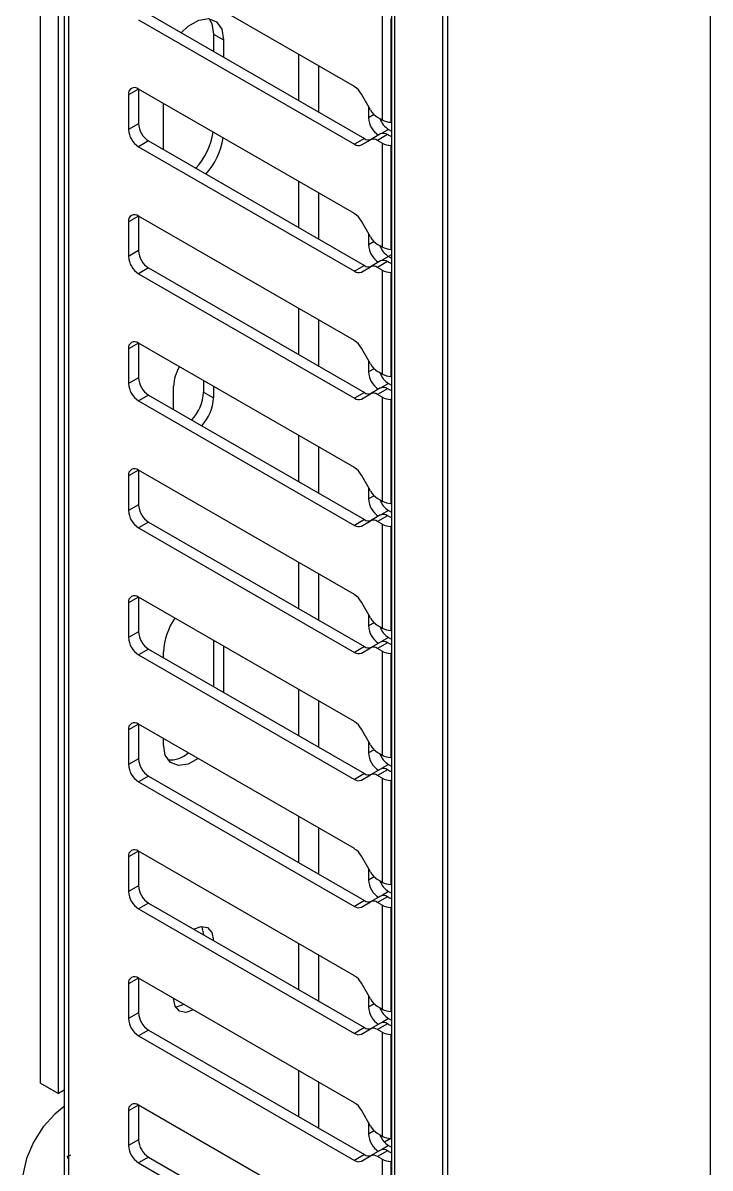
# Model space of a CAD drawing. Header units: millimetres. Extents: x 24 to 293, y 35 to 211.
# Drawn here: x 180.02 to 204.31, y 68.01 to 108.51 of the extents above; entities that cross this region are included whole.
import ezdxf

# ---------------------------------------------------------------- set-up
doc = ezdxf.new("R2010")
doc.units = ezdxf.units.MM
doc.header["$PDSIZE"] = -1

msp = doc.modelspace()

# ---------------------------------------------------------------- linework, layer by layer
at = {"color": 7, "linetype": 'Continuous', "lineweight": 25}
for p, q in [((181.485, 160.468), (181.485, 58.4)), ((181.632, 160.264), (181.632, 58.196)), ((204.31, 157.632), (204.31, 55.564)), ((193.048, 153.407), (193.048, 51.34)), ((193.159, 153.252), (193.159, 51.184)), ((194.853, 152.274), (194.853, 50.207)), ((195.029, 152.274), (195.029, 50.207)), ((180.642, 71.016), (180.642, 148.587)), ((181.278, 70.649), (181.278, 148.22)), ((191.736, 106.255), (184.106, 110.659)), ((184.106, 108.618), (191.736, 104.213)), ((184.46, 108.822), (192.09, 104.418)), ((192.721, 108.748), (192.721, 105.074)), ((193.025, 108.665), (193.025, 104.991)), ((186.758, 108.107), (187.112, 107.903)), ((186.758, 108.107), (186.758, 107.495)), ((187.112, 107.903), (187.112, 107.291)), ((189.763, 107.394), (189.763, 105.761)), ((190.47, 106.985), (190.47, 105.352)), ((184.106, 106.168), (183.753, 105.964)), ((191.736, 101.764), (184.106, 106.168)), ((184.106, 106.168), (184.106, 104.943)), ((183.753, 105.964), (183.753, 104.739)), ((192.309, 105.431), (191.986, 105.991)), ((184.99, 104.025), (184.99, 105.658)), ((192.238, 105.554), (192.238, 105.147)), ((184.106, 104.943), (183.753, 104.739)), ((192.438, 105.262), (192.238, 105.147)), ((192.721, 105.074), (192.559, 105.167)), ((193.048, 104.989), (193.025, 104.991)), ((192.663, 104.579), (192.309, 104.375)), ((192.913, 104.555), (192.559, 104.351)), ((192.945, 104.739), (192.694, 104.593)), ((192.949, 104.534), (192.913, 104.555)), ((192.945, 104.739), (193.048, 104.679)), ((184.46, 104.331), (184.106, 104.127)), ((184.106, 104.127), (191.736, 99.722)), ((184.46, 104.331), (192.09, 99.927)), ((192.09, 104.418), (191.736, 104.213)), ((191.986, 104.189), (192.309, 104.375)), ((192.721, 104.257), (192.559, 104.351)), ((192.721, 104.257), (192.721, 100.583)), ((193.025, 104.174), (193.025, 100.5)), ((193.048, 104.173), (193.025, 104.174)), ((189.763, 102.903), (189.763, 101.27)), ((190.47, 102.495), (190.47, 100.861)), ((184.106, 101.677), (183.753, 101.473)), ((191.736, 97.273), (184.106, 101.677)), ((184.106, 101.677), (184.106, 100.453)), ((183.753, 101.473), (183.753, 100.248)), ((192.309, 100.94), (191.986, 101.5)), ((192.238, 101.063), (192.238, 100.656)), ((184.106, 100.453), (183.753, 100.248)), ((192.438, 100.771), (192.238, 100.656)), ((192.721, 100.583), (192.559, 100.676)), ((193.048, 100.498), (193.025, 100.5)), ((192.663, 100.088), (192.309, 99.884)), ((192.913, 100.064), (192.559, 99.86)), ((192.945, 100.248), (192.694, 100.102)), ((192.949, 100.043), (192.913, 100.064)), ((192.945, 100.248), (193.048, 100.188)), ((193.048, 100.306), (192.946, 100.247)), ((184.46, 99.84), (184.106, 99.636)), ((184.106, 99.636), (191.736, 95.232)), ((184.46, 99.84), (192.09, 95.436)), ((192.09, 99.927), (191.736, 99.722)), ((191.986, 99.698), (192.309, 99.884)), ((192.721, 99.766), (192.559, 99.86)), ((192.721, 99.766), (192.721, 96.092)), ((193.025, 99.683), (193.025, 96.009)), ((193.048, 99.682), (193.025, 99.683)), ((189.763, 98.412), (189.763, 96.779)), ((190.47, 98.004), (190.47, 96.37)), ((184.106, 97.186), (183.753, 96.982)), ((191.736, 92.782), (184.106, 97.186)), ((184.106, 97.186), (184.106, 95.962)), ((183.753, 96.982), (183.753, 95.757)), ((192.309, 96.449), (191.986, 97.009)), ((192.238, 96.572), (192.238, 96.165)), ((192.438, 96.28), (192.238, 96.165)), ((192.721, 96.092), (192.559, 96.185)), ((193.048, 96.007), (193.025, 96.009)), ((184.106, 95.962), (183.753, 95.757)), ((185.344, 94.839), (185.344, 95.655)), ((186.405, 95.86), (186.405, 95.451)), ((186.758, 95.656), (186.758, 95.246)), ((192.663, 95.598), (192.309, 95.393)), ((192.913, 95.573), (192.559, 95.369)), ((192.945, 95.757), (192.694, 95.611)), ((192.949, 95.552), (192.913, 95.573)), ((192.945, 95.757), (193.048, 95.697)), ((184.46, 95.349), (184.106, 95.145)), ((184.46, 95.349), (192.09, 90.945)), ((186.405, 95.451), (186.758, 95.246)), ((192.09, 95.436), (191.736, 95.232)), ((191.986, 95.207), (192.309, 95.393)), ((192.721, 95.275), (192.559, 95.369)), ((192.721, 95.275), (192.721, 91.601)), ((193.025, 95.192), (193.025, 91.518)), ((193.048, 95.191), (193.025, 95.192)), ((184.106, 95.145), (191.736, 90.741)), ((189.763, 93.921), (189.763, 92.288)), ((190.47, 93.513), (190.47, 91.879)), ((184.106, 92.695), (183.753, 92.491)), ((183.753, 92.491), (183.753, 91.266)), ((191.736, 88.291), (184.106, 92.695)), ((184.106, 92.695), (184.106, 91.471)), ((192.309, 91.958), (191.986, 92.518)), ((192.238, 92.081), (192.238, 91.674)), ((192.438, 91.789), (192.238, 91.674)), ((192.721, 91.601), (192.559, 91.694)), ((193.048, 91.516), (193.025, 91.518)), ((184.106, 91.471), (183.753, 91.266)), ((192.663, 91.107), (192.309, 90.902)), ((192.945, 91.266), (192.694, 91.12)), ((192.945, 91.266), (193.048, 91.206)), ((184.46, 90.858), (184.106, 90.654)), ((184.46, 90.858), (192.09, 86.454)), ((192.09, 90.945), (191.736, 90.741)), ((191.986, 90.716), (192.309, 90.902)), ((192.913, 91.082), (192.559, 90.878)), ((192.721, 90.784), (192.559, 90.878)), ((192.721, 90.784), (192.721, 87.11)), ((192.949, 91.061), (192.913, 91.082)), ((193.025, 90.701), (193.025, 87.027)), ((193.048, 90.7), (193.025, 90.701)), ((184.106, 90.654), (191.736, 86.25)), ((189.763, 89.43), (189.763, 87.797)), ((190.47, 89.022), (190.47, 87.388)), ((184.106, 88.204), (183.753, 88)), ((183.753, 88), (183.753, 86.775)), ((191.736, 83.8), (184.106, 88.204)), ((184.106, 88.204), (184.106, 86.98)), ((192.309, 87.467), (191.986, 88.027)), ((192.238, 87.59), (192.238, 87.183)), ((192.438, 87.298), (192.238, 87.183)), ((192.721, 87.11), (192.559, 87.203)), ((184.106, 86.98), (183.753, 86.775)), ((186.758, 86.674), (186.758, 85.041)), ((192.945, 86.775), (192.694, 86.629)), ((192.945, 86.775), (193.048, 86.715)), ((193.048, 87.025), (193.025, 87.027)), ((184.46, 86.367), (184.106, 86.163)), ((184.46, 86.367), (192.09, 81.963)), ((184.99, 86.061), (184.99, 86.265)), ((187.112, 86.47), (187.112, 84.836)), ((192.09, 86.454), (191.736, 86.25)), ((191.986, 86.225), (192.309, 86.411)), ((192.663, 86.616), (192.309, 86.411)), ((192.913, 86.591), (192.559, 86.387)), ((192.721, 86.293), (192.559, 86.387)), ((192.721, 86.293), (192.721, 82.619)), ((192.949, 86.57), (192.913, 86.591)), ((184.106, 86.163), (191.736, 81.759)), ((193.025, 86.21), (193.025, 82.536)), ((193.048, 86.209), (193.025, 86.21)), ((189.763, 84.939), (189.763, 83.306)), ((190.47, 84.531), (190.47, 82.897)), ((184.106, 83.713), (183.753, 83.509)), ((183.753, 83.509), (183.753, 82.285)), ((191.736, 79.309), (184.106, 83.713)), ((184.106, 83.713), (184.106, 82.489)), ((192.309, 82.976), (191.986, 83.536)), ((184.99, 82.998), (184.99, 83.203)), ((192.238, 83.099), (192.238, 82.692)), ((192.438, 82.807), (192.238, 82.692)), ((192.721, 82.619), (192.559, 82.712)), ((184.106, 82.489), (183.753, 82.285)), ((192.945, 82.284), (192.694, 82.138)), ((192.945, 82.284), (193.048, 82.224)), ((193.048, 82.534), (193.025, 82.536)), ((193.048, 82.24), (193.034, 82.232)), ((184.46, 81.876), (184.106, 81.672)), ((184.46, 81.876), (192.09, 77.472)), ((192.09, 81.963), (191.736, 81.759)), ((191.986, 81.734), (192.309, 81.92)), ((192.663, 82.125), (192.309, 81.92)), ((192.913, 82.1), (192.559, 81.896)), ((192.721, 81.802), (192.559, 81.896)), ((192.721, 81.802), (192.721, 78.128)), ((192.949, 82.079), (192.913, 82.1)), ((184.106, 81.672), (191.736, 77.268)), ((193.025, 81.719), (193.025, 78.045)), ((193.048, 81.718), (193.025, 81.719)), ((189.763, 80.448), (189.763, 78.815)), ((190.47, 80.04), (190.47, 78.406)), ((184.106, 79.222), (183.753, 79.018)), ((183.753, 79.018), (183.753, 77.794)), ((191.736, 74.818), (184.106, 79.223)), ((184.106, 79.222), (184.106, 77.998)), ((192.309, 78.485), (191.986, 79.045)), ((192.238, 78.609), (192.238, 78.201)), ((192.438, 78.316), (192.238, 78.201)), ((192.721, 78.128), (192.559, 78.221)), ((184.106, 77.998), (183.753, 77.794)), ((192.945, 77.793), (192.694, 77.647)), ((192.945, 77.793), (193.048, 77.734)), ((193.048, 78.043), (193.025, 78.045)), ((184.46, 77.385), (184.106, 77.181)), ((184.46, 77.385), (192.09, 72.981)), ((192.09, 77.472), (191.736, 77.268)), ((191.986, 77.243), (192.309, 77.43)), ((192.663, 77.634), (192.309, 77.43)), ((192.913, 77.609), (192.559, 77.405)), ((192.721, 77.311), (192.559, 77.405)), ((192.949, 77.588), (192.913, 77.609)), ((184.106, 77.181), (191.736, 72.777)), ((192.721, 77.311), (192.721, 73.637)), ((193.025, 77.228), (193.025, 73.554)), ((193.048, 77.227), (193.025, 77.228)), ((189.763, 75.957), (189.763, 74.324)), ((190.47, 75.549), (190.47, 73.916)), ((184.106, 74.731), (183.753, 74.527)), ((183.753, 74.527), (183.753, 73.303)), ((191.736, 70.327), (184.106, 74.732)), ((184.106, 74.731), (184.106, 73.507)), ((192.309, 73.994), (191.986, 74.554)), ((192.238, 74.118), (192.238, 73.71)), ((185.344, 74.016), (185.344, 74.017)), ((192.438, 73.825), (192.238, 73.71)), ((192.721, 73.637), (192.559, 73.73)), ((184.106, 73.507), (183.753, 73.303)), ((192.945, 73.302), (192.694, 73.156)), ((192.945, 73.302), (193.048, 73.243)), ((193.048, 73.552), (193.025, 73.554)), ((184.46, 72.894), (184.106, 72.69)), ((184.46, 72.894), (192.09, 68.49)), ((192.09, 72.981), (191.736, 72.777)), ((191.986, 72.752), (192.309, 72.939)), ((192.663, 73.143), (192.309, 72.939)), ((192.913, 73.118), (192.559, 72.914)), ((192.721, 72.82), (192.559, 72.914)), ((192.949, 73.097), (192.913, 73.118)), ((184.106, 72.69), (191.736, 68.286)), ((192.721, 72.82), (192.721, 69.146)), ((193.025, 72.737), (193.025, 69.063)), ((193.048, 72.736), (193.025, 72.737)), ((189.763, 71.466), (189.763, 69.833)), ((180.642, 71.016), (181.278, 70.649)), ((190.47, 71.058), (190.47, 69.425)), ((181.485, 70.768), (181.278, 70.649)), ((184.106, 70.24), (183.753, 70.036)), ((191.736, 65.836), (184.106, 70.241)), ((184.106, 70.24), (184.106, 69.016)), ((192.309, 69.503), (191.986, 70.063)), ((183.753, 70.036), (183.753, 68.812)), ((192.238, 69.627), (192.238, 69.219)), ((192.438, 69.334), (192.238, 69.219)), ((184.106, 69.016), (183.753, 68.812)), ((192.721, 69.146), (192.559, 69.239)), ((193.029, 69.063), (192.8, 68.931)), ((193.048, 69.061), (193.025, 69.063)), ((192.09, 68.49), (191.736, 68.286)), ((191.986, 68.261), (192.309, 68.448)), ((192.663, 68.652), (192.309, 68.448)), ((192.913, 68.627), (192.559, 68.423)), ((192.945, 68.811), (192.694, 68.666)), ((192.949, 68.606), (192.913, 68.627)), ((192.945, 68.811), (193.048, 68.752)), ((184.46, 68.403), (184.106, 68.199)), ((184.106, 68.199), (191.736, 63.795)), ((184.46, 68.403), (192.09, 63.999)), ((192.721, 68.329), (192.559, 68.423)), ((192.721, 68.329), (192.721, 64.655)), ((193.025, 68.246), (193.025, 64.572)), ((193.048, 68.245), (193.025, 68.246))]:
    msp.add_line(p, q, dxfattribs=at)
at = {"color": 7, "linetype": 'Continuous'}
for q in [(181.71, 68.489), (181.596, 68.357)]:
    msp.add_line((181.596, 68.423), q, dxfattribs=at)
at = {"color": 7, "linetype": 'Continuous', "lineweight": 25, "flags": 128}
for points in [[(185.615, 108.155), (185.867, 108.39), (186.235, 108.603), (186.581, 108.657), (186.864, 108.547), (187.048, 108.285), (187.112, 107.903)], [(186.603, 108.655), (186.694, 108.489), (186.758, 108.107)], [(186.216, 82.496), (185.867, 82.298), (185.521, 82.244), (185.238, 82.354), (185.054, 82.616), (184.99, 82.998)], [(186.052, 76.466), (186.322, 76.56), (186.551, 76.516), (186.704, 76.339), (186.758, 76.058)], [(186.342, 76.562), (186.351, 76.543), (186.405, 76.262)], [(186.052, 73.609), (186.051, 73.608), (185.78, 73.514), (185.551, 73.559), (185.398, 73.735), (185.344, 74.016)], [(181.485, 70.191), (181.148, 69.927), (180.736, 69.472), (180.394, 68.932), (180.149, 68.35), (180.021, 67.775), (180.021, 67.252), (180.149, 66.824), (180.394, 66.525), (180.471, 66.474)]]:
    msp.add_lwpolyline(points, dxfattribs=at)
at = {"color": 7, "linetype": 'Continuous', "lineweight": 25}
for centre, radius, start, end in [((183.968, 105.999), 0.218, 50.7967, 189.214), ((191.354, 105.643), 0.721, 28.8556, 58.0453), ((192.941, 105.779), 0.721, 208.8556, 238.0453), ((184.874, 104.978), 0.768, 182.6055, 237.3945), ((193.006, 105.182), 0.768, 182.6055, 237.3945), ((193.36, 105.386), 0.769, 200.1005, 237.3265), ((193.052, 105.687), 0.697, 241.6443, 267.7626), ((184.521, 104.774), 0.768, 182.6055, 237.3945), ((184.346, 105.004), 2.426, 317.4829, 351.4862), ((192.766, 104.35), 0.251, 54.3818, 114.314), ((193.227, 105.022), 0.561, 240.3321, 251.4419), ((184.7, 104.8), 2.426, 317.4829, 351.4862), ((191.883, 104.418), 0.251, 234.3818, 294.314), ((192.236, 104.622), 0.251, 234.3818, 294.314), ((192.413, 104.146), 0.251, 54.3818, 114.314), ((193.052, 104.871), 0.697, 241.6443, 267.7626), ((183.968, 101.508), 0.218, 50.7967, 189.214), ((191.354, 101.152), 0.721, 28.8556, 58.0453), ((192.941, 101.288), 0.721, 208.8556, 238.0453), ((184.874, 100.487), 0.768, 182.6055, 237.3945), ((193.006, 100.691), 0.768, 182.6055, 237.3945), ((193.36, 100.895), 0.769, 200.1005, 237.3265), ((193.052, 101.196), 0.697, 241.6443, 267.7626), ((184.521, 100.283), 0.768, 182.6055, 237.3945), ((192.766, 99.859), 0.251, 54.3818, 114.314), ((193.227, 100.531), 0.561, 240.3321, 251.4419), ((191.883, 99.927), 0.251, 234.3818, 294.314), ((192.236, 100.131), 0.251, 234.3818, 294.314), ((192.413, 99.655), 0.251, 54.3818, 114.314), ((193.052, 100.38), 0.697, 241.6443, 267.7626), ((183.968, 97.017), 0.218, 50.7967, 189.214), ((191.354, 96.661), 0.721, 28.8556, 58.0453), ((192.941, 96.797), 0.721, 208.8556, 238.0453), ((186.848, 95.587), 1.505, 149.4515, 177.4249), ((193.006, 96.2), 0.768, 182.6055, 237.3945), ((193.36, 96.404), 0.769, 200.1005, 237.3265), ((193.052, 96.705), 0.697, 241.6443, 267.7626), ((184.521, 95.792), 0.768, 182.6055, 237.3945), ((184.874, 95.996), 0.768, 182.6055, 237.3945), ((192.766, 95.368), 0.251, 54.3818, 114.314), ((184.845, 95.53), 1.562, 317.1005, 357.0941), ((185.198, 95.326), 1.562, 317.1005, 357.0941), ((191.883, 95.436), 0.251, 234.3818, 294.314), ((192.236, 95.64), 0.251, 234.3818, 294.314), ((192.413, 95.164), 0.251, 54.3818, 114.314), ((193.052, 95.889), 0.697, 241.6443, 267.7626), ((193.227, 96.04), 0.561, 240.3321, 251.4419), ((183.968, 92.526), 0.218, 50.7967, 189.214), ((191.354, 92.17), 0.721, 28.8556, 58.0453), ((192.941, 92.306), 0.721, 208.8556, 238.0453), ((193.006, 91.709), 0.768, 182.6055, 237.3945), ((193.36, 91.913), 0.769, 200.1005, 237.3265), ((193.052, 92.214), 0.697, 241.6443, 267.7626), ((184.521, 91.301), 0.768, 182.6055, 237.3945), ((184.874, 91.505), 0.768, 182.6055, 237.3945), ((192.766, 90.877), 0.251, 54.3818, 114.314), ((191.883, 90.945), 0.251, 234.3818, 294.314), ((192.236, 91.149), 0.251, 234.3818, 294.314), ((192.413, 90.673), 0.251, 54.3818, 114.314), ((193.052, 91.398), 0.697, 241.6443, 267.7626), ((193.226, 91.548), 0.56, 240.3271, 251.2515), ((191.354, 87.679), 0.721, 28.8556, 58.0453), ((183.968, 88.035), 0.218, 50.7967, 189.214), ((192.941, 87.815), 0.721, 208.8556, 238.0453), ((187.26, 86.163), 2.271, 145.1726, 177.4451), ((193.006, 87.218), 0.768, 182.6055, 237.3945), ((193.36, 87.422), 0.769, 200.1005, 237.3265), ((193.052, 87.723), 0.697, 241.6443, 267.7626), ((184.521, 86.81), 0.768, 182.6055, 237.3945), ((184.874, 87.015), 0.768, 182.6055, 237.3945), ((191.883, 86.454), 0.251, 234.3818, 294.314), ((192.236, 86.658), 0.251, 234.3818, 294.314), ((192.413, 86.182), 0.251, 54.3818, 114.314), ((192.766, 86.386), 0.251, 54.3818, 114.314), ((193.052, 86.907), 0.697, 241.6443, 267.7626), ((193.227, 87.058), 0.561, 240.3321, 251.4419), ((183.968, 83.544), 0.218, 50.7967, 189.214), ((191.354, 83.188), 0.721, 28.8556, 58.0453), ((185.218, 83.396), 0.949, 265.6275, 312.7788), ((193.006, 82.727), 0.768, 182.6055, 237.3945), ((192.941, 83.324), 0.721, 208.8556, 238.0453), ((193.36, 82.931), 0.769, 200.1005, 237.3265), ((193.052, 83.232), 0.697, 241.6443, 267.7626), ((184.521, 82.319), 0.768, 182.6055, 237.3945), ((184.874, 82.524), 0.768, 182.6055, 237.3945), ((192.236, 82.167), 0.251, 234.3818, 294.314), ((192.413, 81.691), 0.251, 54.3818, 114.314), ((192.766, 81.895), 0.251, 54.3818, 114.314), ((193.052, 82.416), 0.697, 241.6443, 267.7626), ((193.227, 82.567), 0.561, 240.3321, 251.4419), ((191.883, 81.963), 0.251, 234.3818, 294.314), ((183.968, 79.053), 0.218, 50.7967, 189.214), ((191.354, 78.697), 0.721, 28.8556, 58.0453), ((193.006, 78.236), 0.768, 182.6055, 237.3945), ((192.941, 78.833), 0.721, 208.8556, 238.0453), ((193.36, 78.44), 0.769, 200.1005, 237.3265), ((184.521, 77.828), 0.768, 182.6055, 237.3945), ((184.874, 78.033), 0.768, 182.6055, 237.3945), ((193.052, 78.741), 0.697, 241.6443, 267.7626), ((192.236, 77.676), 0.251, 234.3818, 294.314), ((192.413, 77.2), 0.251, 54.3818, 114.314), ((192.766, 77.404), 0.251, 54.3818, 114.314), ((193.227, 78.076), 0.561, 240.3321, 251.4419), ((191.883, 77.472), 0.251, 234.3818, 294.314), ((193.052, 77.925), 0.697, 241.6443, 267.7626), ((183.968, 74.562), 0.218, 50.7967, 189.214), ((191.354, 74.206), 0.721, 28.8556, 58.0453), ((185.346, 74.39), 0.676, 275.0988, 301.3617), ((193.006, 73.745), 0.768, 182.6055, 237.3945), ((192.941, 74.342), 0.721, 208.8556, 238.0453), ((184.521, 73.337), 0.768, 182.6055, 237.3945), ((184.874, 73.542), 0.768, 182.6055, 237.3945), ((193.36, 73.949), 0.769, 200.1005, 237.3265), ((193.052, 74.25), 0.697, 241.6443, 267.7626), ((192.236, 73.185), 0.251, 234.3818, 294.314), ((192.413, 72.709), 0.251, 54.3818, 114.314), ((192.766, 72.913), 0.251, 54.3818, 114.314), ((193.227, 73.585), 0.561, 240.3321, 251.4419), ((191.883, 72.981), 0.251, 234.3818, 294.314), ((193.052, 73.434), 0.697, 241.6443, 267.7626), ((183.968, 70.071), 0.218, 50.7967, 189.214), ((191.354, 69.715), 0.721, 28.8556, 58.0453), ((192.941, 69.851), 0.721, 208.8556, 238.0453), ((184.874, 69.051), 0.768, 182.6055, 237.3945), ((193.006, 69.254), 0.768, 182.6055, 237.3945), ((193.36, 69.458), 0.769, 200.1005, 237.3265), ((193.052, 69.759), 0.697, 241.6443, 267.7626), ((184.521, 68.847), 0.768, 182.6055, 237.3945), ((192.236, 68.694), 0.251, 234.3818, 294.314), ((192.413, 68.218), 0.251, 54.3818, 114.314), ((192.766, 68.423), 0.251, 54.3818, 114.314), ((193.227, 69.094), 0.561, 240.3321, 251.4419), ((191.883, 68.49), 0.251, 234.3818, 294.314), ((193.052, 68.943), 0.697, 241.6443, 267.7626)]:
    msp.add_arc(centre, radius, start, end, dxfattribs=at)
at = {"color": 7, "linetype": 'Continuous'}
msp.add_point((181.596, 68.423), dxfattribs=at)

doc.saveas('drawing.dxf')
